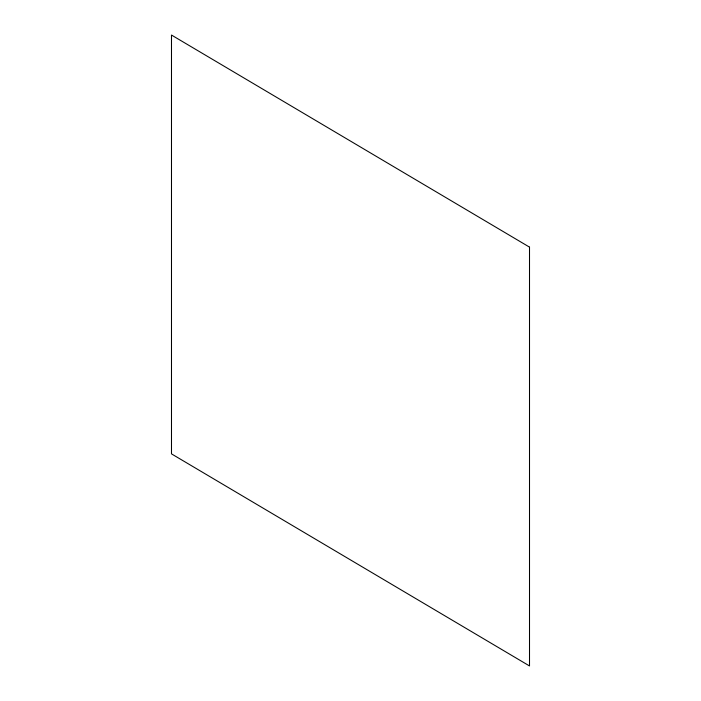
<?xml version="1.0" encoding="UTF-8"?>
<svg xmlns="http://www.w3.org/2000/svg" width="701" height="701" viewBox="0 0 701 701"><rect width="100%" height="100%" fill="white"/><g stroke="black" fill="none" stroke-linecap="round" stroke-linejoin="round"><path stroke-width="1.05" d="M529.509 247.129L171.491 35.05L171.491 453.871L529.509 665.95L529.509 247.129"/></g></svg>
